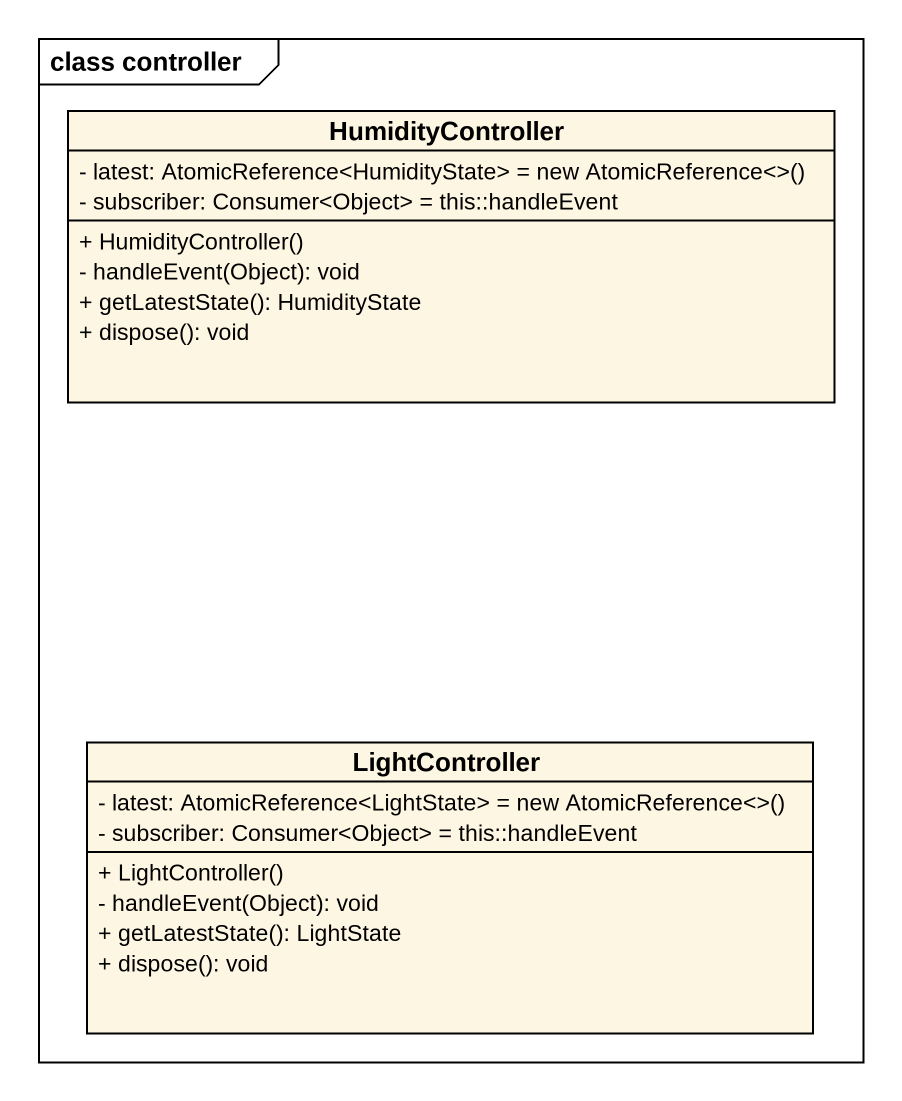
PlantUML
@startuml
mainframe class controller
hide circle
hide empty members
skinparam classAttributeIconSize 0
class HumidityController {
  {field} - latest: AtomicReference<HumidityState> = new AtomicReference<>()
  - subscriber: Consumer<Object> = this::handleEvent
  + HumidityController()
  - handleEvent(Object): void
  + getLatestState(): HumidityState
  + dispose(): void
}
class LightController {
  {field} - latest: AtomicReference<LightState> = new AtomicReference<>()
  - subscriber: Consumer<Object> = this::handleEvent
  + LightController()
  - handleEvent(Object): void
  + getLatestState(): LightState
  + dispose(): void
}
@enduml
